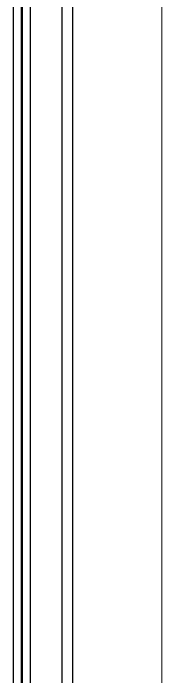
# Model space of a CAD drawing. Extents: x -9058 to 11890, y 0 to 8245.
# Drawn here: x 1764.98 to 1770.59, y 3064.09 to 3089.06 of the extents above; entities that cross this region are included whole.
import ezdxf

# ---------------------------------------------------------------- set-up
doc = ezdxf.new("R2010")
doc.units = 0
doc.header["$MEASUREMENT"] = 0
doc.layers.get('0').update_dxf_attribs({"color": 9, "lineweight": 9})
doc.layers.add('06D', color=9, linetype='Continuous', lineweight=9)
doc.layers.add('15', color=9, linetype='Continuous', lineweight=9)

# ---------------------------------------------------------------- blocks, each defined once
blk = doc.blocks.new('P-DOG-PORSCHE')
at = {"layer": '06D'}
blk.add_lwpolyline([(-13.177, -3.536), (-111.935, -3.535)], dxfattribs=at)
at = {"layer": '15', "lineweight": 25, "ltscale": 0.5}
for p, q in [((-105.946, 2.074), (-16.805, 2.074)), ((-105.995, 1.774), (-16.805, 1.774)), ((-105.995, 1.736), (-16.805, 1.736)), ((-105.978, 1.436), (-16.805, 1.436)), ((-105.978, 0.236), (-16.805, 0.236)), ((-105.978, -0.164), (-16.805, -0.164))]:
    blk.add_line(p, q, dxfattribs=at)

msp = doc.modelspace()

# ---------------------------------------------------------------- block references
at = {"xscale": -1, "rotation": 90}
msp.add_blockref('P-DOG-PORSCHE', (1767.058, 3035.873), dxfattribs=at)

doc.saveas('drawing.dxf')
